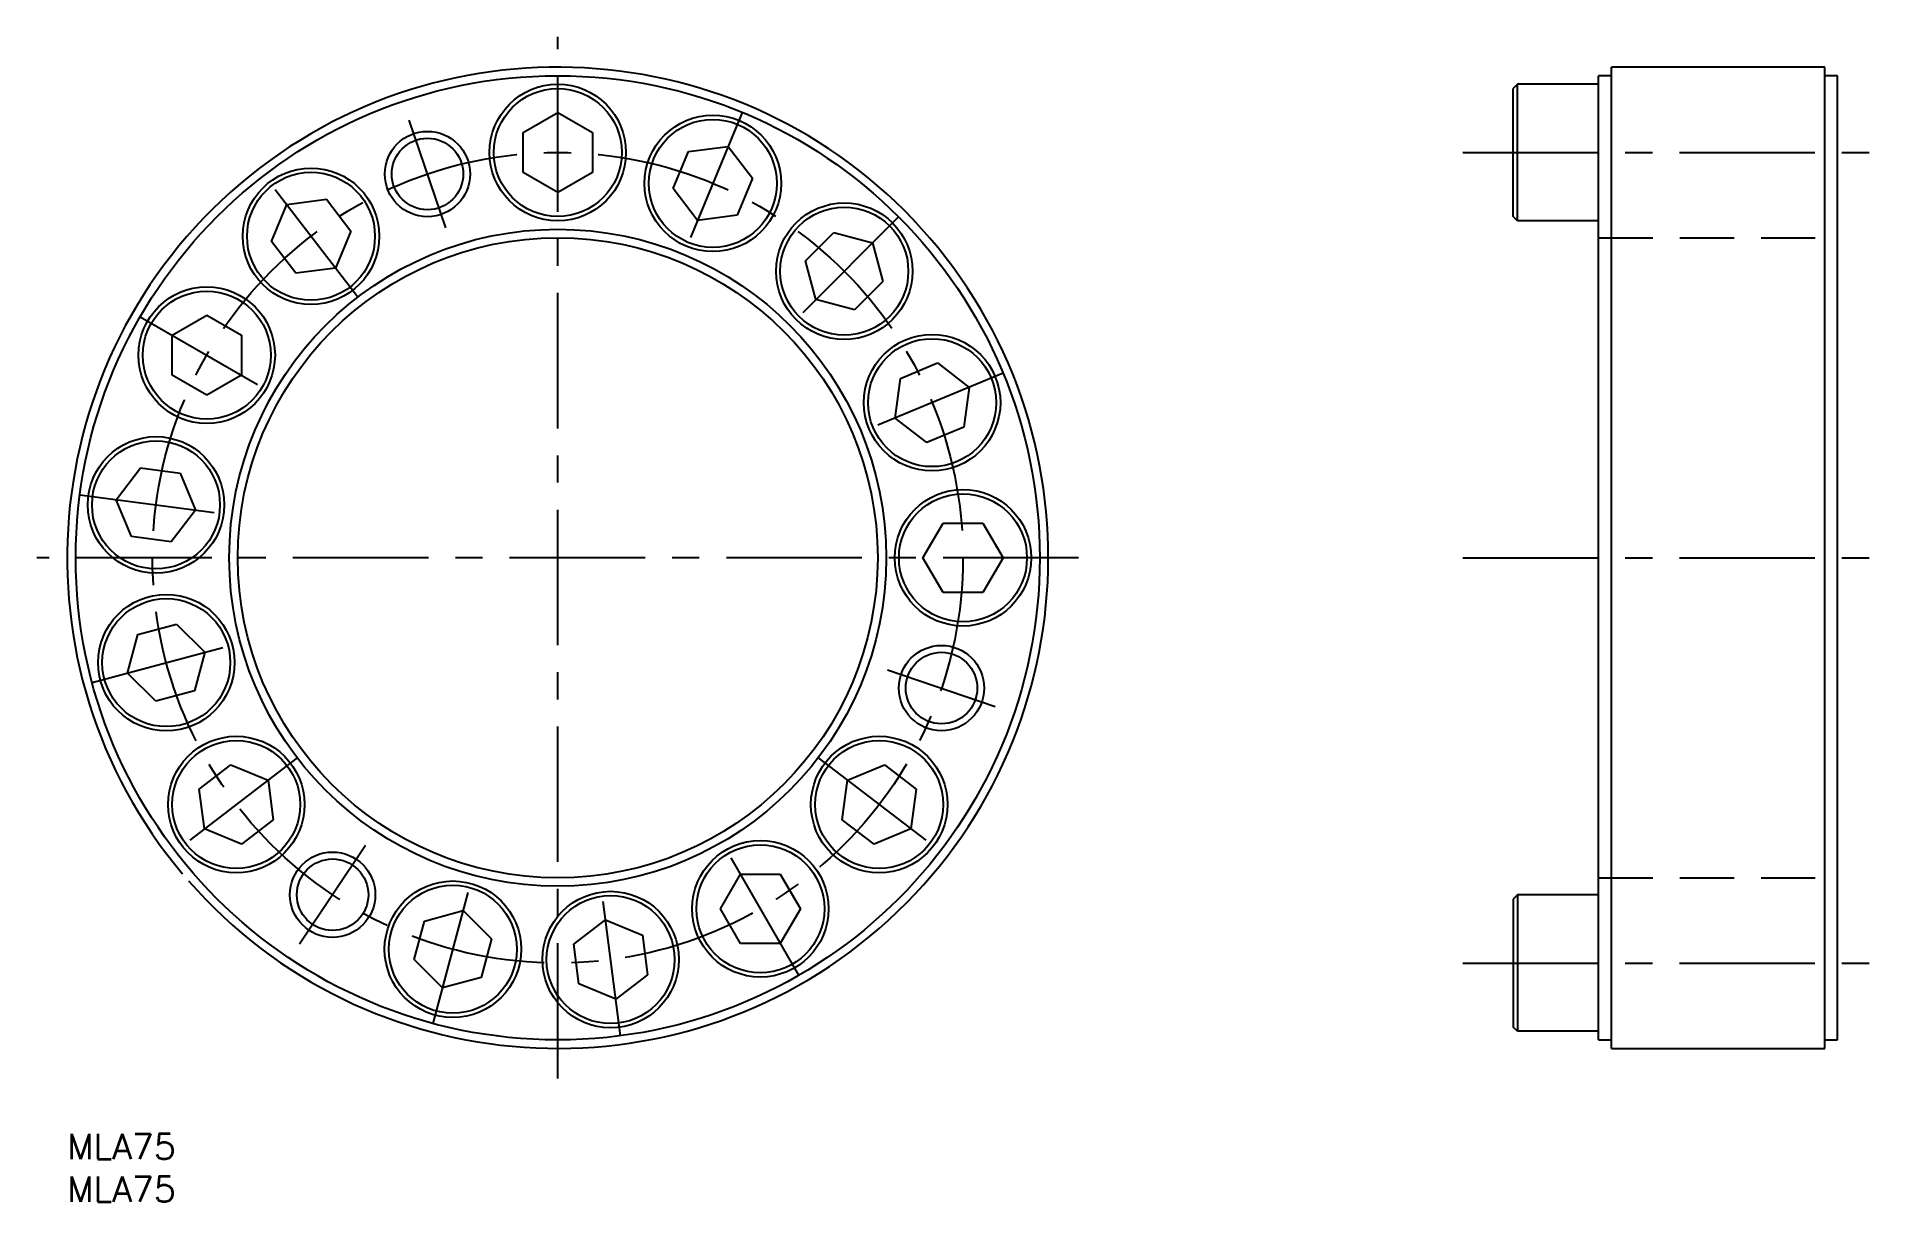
# Model space of a CAD drawing. Extents: x -4 to 213, y -8 to 129.
import ezdxf

# ---------------------------------------------------------------- set-up
doc = ezdxf.new("R2010")
doc.units = 0
doc.header["$LTSCALE"] = 0.5
doc.linetypes.add('CENTER', pattern=[50.8, 31.75, -6.35, 6.35, -6.35])
doc.linetypes.add('DASHED', pattern=[19.05, 12.7, -6.35])
for name, color, linetype in [('MSM_CENTER', 1, 'CENTER'), ('MSM_CONTINUOUS', 7, 'CONTINUOUS'), ('MSM_DASHED', 4, 'DASHED'), ('MSM_NARROW', 5, 'CONTINUOUS'), ('MSM_PART_NUMBER', 7, 'CONTINUOUS')]:
    doc.layers.add(name, color=color, linetype=linetype)
doc.styles.get("Standard").update_dxf_attribs({"font": 'txt.shx', "height": 3, "bigfont": 'bigfont.shx'})

msp = doc.modelspace()

# ---------------------------------------------------------------- linework, layer by layer
at = {"layer": 'MSM_CENTER'}
for p, q in [((57.5, 6.46), (57.5, 128.54)), ((79.12, 119.7), (72.23, 103.07)), ((44.38, 106.16), (40.09, 118.79)), ((163.58, 115), (213.42, 115)), ((34.06, 98.04), (23.1, 112.32)), ((97.45, 107.45), (84.72, 94.72)), ((8.57, 95.75), (24.16, 86.75)), ((109.7, 89.12), (93.07, 82.23)), ((1.48, 74.87), (19.33, 72.53)), ((118.54, 67.5), (-3.54, 67.5)), ((163.58, 67.5), (213.42, 67.5)), ((2.93, 52.88), (20.31, 57.54)), ((96.16, 54.38), (108.79, 50.09)), ((26.96, 44.06), (12.68, 33.1)), ((88.04, 44.06), (102.32, 33.1)), ((34.97, 33.78), (27.25, 22.23)), ((85.75, 18.57), (76.75, 34.16)), ((42.88, 12.93), (47.54, 30.31)), ((64.87, 11.48), (62.53, 29.33)), ((163.58, 20), (213.42, 20))]:
    msp.add_line(p, q, dxfattribs=at)
msp.add_circle((57.5, 67.5), 47.5, dxfattribs=at)
at = {"layer": 'MSM_CONTINUOUS'}
for p, q in [((181, 124), (179.5, 124)), ((179.5, 11), (179.5, 124)), ((206, 125), (181, 125)), ((181, 10), (181, 125)), ((206, 10), (206, 125)), ((207.5, 124), (206, 124)), ((207.5, 11), (207.5, 124)), ((170, 123), (169.5, 122.5)), ((169.5, 107.5), (169.5, 122.5)), ((179.5, 123), (170, 123)), ((170, 107), (170, 123)), ((53.44, 117.34), (57.5, 119.69)), ((57.5, 119.69), (61.56, 117.34)), ((53.44, 112.66), (53.44, 117.34)), ((61.56, 117.34), (61.56, 112.66)), ((71.03, 110.77), (72.82, 115.1)), ((72.82, 115.1), (77.47, 115.72)), ((77.47, 115.72), (80.33, 112)), ((57.5, 110.31), (53.44, 112.66)), ((61.56, 112.66), (57.5, 110.31)), ((73.88, 107.05), (71.03, 110.77)), ((80.33, 112), (78.53, 107.66)), ((23.94, 104.57), (25.73, 108.9)), ((25.73, 108.9), (30.38, 109.52)), ((30.38, 109.52), (33.23, 105.8)), ((78.53, 107.66), (73.88, 107.05)), ((170, 107), (169.5, 107.5)), ((179.5, 107), (170, 107)), ((26.79, 100.85), (23.94, 104.57)), ((33.23, 105.8), (31.44, 101.46)), ((86.56, 102.3), (89.87, 105.62)), ((89.87, 105.62), (94.4, 104.4)), ((94.4, 104.4), (95.62, 99.87)), ((87.77, 97.77), (86.56, 102.3)), ((31.44, 101.46), (26.79, 100.85)), ((95.62, 99.87), (92.3, 96.56)), ((92.3, 96.56), (87.77, 97.77)), ((12.3, 93.59), (16.36, 95.94)), ((16.36, 95.94), (20.42, 93.59)), ((12.3, 88.91), (12.3, 93.59)), ((20.42, 93.59), (20.42, 88.91)), ((97.66, 88.53), (102, 90.33)), ((102, 90.33), (105.72, 87.47)), ((16.36, 86.56), (12.3, 88.91)), ((20.42, 88.91), (16.36, 86.56)), ((97.05, 83.88), (97.66, 88.53)), ((105.72, 87.47), (105.1, 82.82)), ((100.77, 81.03), (97.05, 83.88)), ((105.1, 82.82), (100.77, 81.03)), ((5.76, 74.31), (8.61, 78.03)), ((8.61, 78.03), (13.26, 77.42)), ((13.26, 77.42), (15.05, 73.09)), ((7.55, 69.98), (5.76, 74.31)), ((15.05, 73.09), (12.2, 69.37)), ((12.2, 69.37), (7.55, 69.98)), ((100.31, 67.5), (102.66, 71.56)), ((102.66, 71.56), (107.34, 71.56)), ((107.34, 71.56), (109.69, 67.5)), ((102.66, 63.44), (100.31, 67.5)), ((109.69, 67.5), (107.34, 63.44)), ((107.34, 63.44), (102.66, 63.44)), ((8.3, 58.52), (12.83, 59.73)), ((12.83, 59.73), (16.15, 56.42)), ((7.09, 53.99), (8.3, 58.52)), ((16.15, 56.42), (14.93, 51.89)), ((10.41, 50.68), (7.09, 53.99)), ((14.93, 51.89), (10.41, 50.68)), ((15.48, 40.38), (19.2, 43.23)), ((19.2, 43.23), (23.54, 41.44)), ((23.54, 41.44), (24.15, 36.79)), ((90.85, 36.79), (91.46, 41.44)), ((91.46, 41.44), (95.8, 43.23)), ((95.8, 43.23), (99.52, 40.38)), ((16.1, 35.73), (15.48, 40.38)), ((99.52, 40.38), (98.9, 35.73)), ((20.43, 33.94), (16.1, 35.73)), ((24.15, 36.79), (20.43, 33.94)), ((94.57, 33.94), (90.85, 36.79)), ((98.9, 35.73), (94.57, 33.94)), ((76.56, 26.36), (78.91, 30.42)), ((78.91, 30.42), (83.59, 30.42)), ((83.59, 30.42), (85.94, 26.36)), ((41.89, 24.93), (46.42, 26.15)), ((46.42, 26.15), (49.73, 22.83)), ((78.91, 22.3), (76.56, 26.36)), ((85.94, 26.36), (83.59, 22.3)), ((170, 28), (169.5, 27.5)), ((169.5, 27.5), (169.5, 12.5)), ((170, 28), (170, 12)), ((179.5, 28), (170, 28)), ((40.68, 20.41), (41.89, 24.93)), ((59.37, 22.2), (63.09, 25.05)), ((63.09, 25.05), (67.42, 23.26)), ((49.73, 22.83), (48.52, 18.3)), ((59.98, 17.55), (59.37, 22.2)), ((67.42, 23.26), (68.03, 18.61)), ((83.59, 22.3), (78.91, 22.3)), ((43.99, 17.09), (40.68, 20.41)), ((48.52, 18.3), (43.99, 17.09)), ((64.31, 15.76), (59.98, 17.55)), ((68.03, 18.61), (64.31, 15.76)), ((170, 12), (169.5, 12.5)), ((179.5, 12), (170, 12)), ((179.5, 11), (181, 11)), ((206, 11), (207.5, 11)), ((181, 10), (206, 10))]:
    msp.add_line(p, q, dxfattribs=at)
for centre, radius in [((57.5, 67.5), 56.5), ((57.5, 115), 8), ((57.5, 115), 7.5), ((75.68, 111.38), 8), ((75.68, 111.38), 7.5), ((42.23, 112.48), 4.19), ((28.58, 105.18), 8), ((28.58, 105.18), 7.5), ((91.09, 101.09), 8), ((91.09, 101.09), 7.5), ((57.5, 67.5), 38.5), ((57.5, 67.5), 37.5), ((16.36, 91.25), 8), ((16.36, 91.25), 7.5), ((101.38, 85.68), 8), ((101.38, 85.68), 7.5), ((10.41, 73.7), 8), ((10.41, 73.7), 7.5), ((105, 67.5), 8), ((105, 67.5), 7.5), ((11.62, 55.21), 8), ((11.62, 55.21), 7.5), ((102.48, 52.23), 4.19), ((19.82, 38.58), 8), ((19.82, 38.58), 7.5), ((95.18, 38.58), 8), ((95.18, 38.58), 7.5), ((81.25, 26.36), 8), ((81.25, 26.36), 7.5), ((31.11, 28.01), 4.19), ((45.21, 21.62), 8), ((45.21, 21.62), 7.5), ((63.7, 20.41), 8), ((63.7, 20.41), 7.5)]:
    msp.add_circle(centre, radius, dxfattribs=at)
msp.add_arc((57.5, 67.5), 57.5, 221.1975, 220.0897, dxfattribs=at)
at = {"layer": 'MSM_DASHED'}
for p, q in [((179.5, 105), (207.5, 105)), ((179.5, 105), (207.5, 105)), ((179.5, 30), (207.5, 30))]:
    msp.add_line(p, q, dxfattribs=at)
at = {"layer": 'MSM_NARROW'}
for centre in [(42.23, 112.48), (102.48, 52.23), (31.11, 28.01)]:
    msp.add_circle(centre, 5, dxfattribs=at)

# ---------------------------------------------------------------- texts
at = {"layer": 'MSM_PART_NUMBER'}
for p in [(0, -3), (0, -8)]:
    msp.add_text('MLA75', height=3, dxfattribs=at).set_placement(p)

doc.saveas('drawing.dxf')
